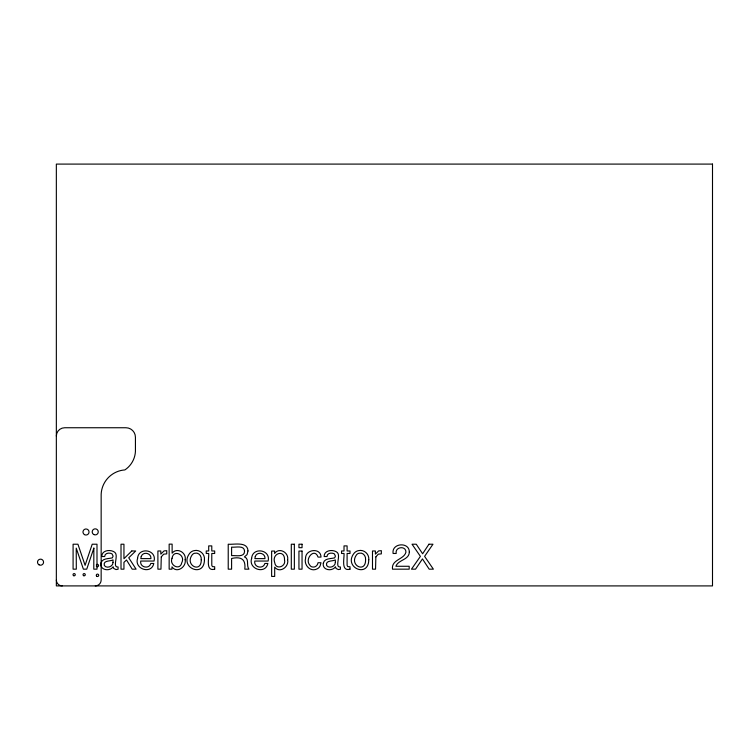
<?xml version="1.0" encoding="UTF-8"?>
<svg xmlns="http://www.w3.org/2000/svg" width="750" height="750" viewBox="0 0 750 750"><rect width="100%" height="100%" fill="white"/><g stroke="black" fill="none" stroke-linecap="round" stroke-linejoin="round"><path stroke-width="1.12" d="M95.269 585.909A5.897 5.897 0 0 0 101.156 580.012L101.156 496.284A25.509 25.509 0 0 1 124.884 469.922A23.756 23.756 0 0 0 135.431 451.472L135.431 437.25A9.506 9.506 0 0 0 125.925 427.744L64.688 427.744A8.334 8.334 0 0 0 56.344 436.078M62.241 585.909A5.897 5.897 0 0 1 56.344 580.012M96.319 564.956A1.2 1.2 0 0 1 98.138 564.637A1.2 1.2 0 0 1 98.138 566.475A1.2 1.2 0 0 1 96.319 566.156M93.853 548.128L93.788 569.166L96.994 569.166L96.994 544.219L92.213 544.219L85.097 565.312L77.925 544.219L73.087 544.219L73.087 569.166L76.312 569.166L76.228 548.128L83.391 569.166L86.737 569.166L93.853 548.128M284.522 559.959C286.35 566.709 275.634 570.281 274.725 562.659C271.294 553.266 284.991 548.916 284.522 559.959M172.059 558.225C168.891 565.284 180.075 571.106 181.744 562.791C185.972 554.812 173.344 548.869 172.059 558.225M185.175 559.725C186.6 566.953 176.728 573.778 171.975 566.841L171.975 569.166L169.153 569.166L169.153 544.134L172.125 544.134L172.125 553.191C176.766 547.013 186.609 552.516 185.175 559.725M204.45 559.688C204.319 578.719 178.537 567.178 189.825 553.172A7.509 7.509 0 0 1 194.213 550.622C199.688 549.253 205.059 554.119 204.45 559.688M305.569 558.309C303.6 565.144 310.669 572.587 317.362 568.753A6.244 6.244 0 0 0 320.109 565.866L321 562.734L318.028 562.734C317.672 565.472 315.122 567.694 312.319 566.962A3.75 3.75 0 0 1 309.844 565.209C304.2 559.031 314.634 547.125 318.028 557.091L321 557.091C320.878 547.359 305.278 549.169 305.569 558.309M368.775 559.688C368.644 578.719 342.863 567.178 354.15 553.172A7.509 7.509 0 0 1 358.538 550.622C364.012 549.253 369.384 554.119 368.775 559.688M137.597 558.337C133.922 569.062 151.425 574.819 153.806 563.466L150.797 563.466C149.316 569.513 139.491 567.497 140.728 561.047L154.059 561.047C156.975 549.487 138.319 546.722 137.597 558.337M251.653 558.337C247.978 569.062 265.481 574.819 267.863 563.466L264.853 563.466C263.372 569.513 253.547 567.497 254.784 561.047L268.116 561.047C271.031 549.487 252.375 546.722 251.653 558.337M287.644 559.678C289.247 566.841 279.731 573.741 274.688 567.131L274.688 576.422L271.631 576.422L271.631 551.062L274.603 551.062L274.603 553.472C279.028 546.966 288.994 552.469 287.644 559.678M244.556 551.269C244.631 557.728 235.369 555.197 231.6 555.647L231.6 547.125C235.359 547.697 244.397 544.828 244.556 551.269M100.987 563.203C99.562 570.206 109.837 571.884 113.166 566.756L113.691 568.434L115.987 569.559L118.087 569.25L118.087 566.991C111.966 567.572 118.791 555.9 114.947 552.459C110.972 549.038 101.597 549.984 101.822 556.528L104.672 556.528C104.747 552.863 109.434 552.469 111.984 553.828L113.1 556.087L112.359 557.859C108.572 558.872 102.009 558.113 100.987 563.203M323.306 563.203C321.891 570.206 332.156 571.884 335.484 566.756L336.009 568.434L338.306 569.559L340.406 569.25L340.406 566.991C334.284 567.572 341.109 555.9 337.275 552.459C333.291 549.038 323.925 549.984 324.141 556.528L326.991 556.528C327.066 552.863 331.753 552.469 334.303 553.828L335.419 556.087L334.688 557.859C330.9 558.872 324.328 558.113 323.306 563.203M409.312 552.047C409.275 559.988 398.156 559.669 395.906 566.278L409.191 566.278L409.191 569.166L392.494 569.166C391.209 559.481 404.016 559.669 405.928 552.188C406.05 545.278 394.781 546.797 396.197 553.472L393.094 553.472C391.388 542.888 409.491 541.641 409.312 552.047M201.253 559.772C201.544 573.544 184.856 565.481 191.916 555.262A4.163 4.163 0 0 1 194.681 553.256C198.656 552.122 201.759 556.013 201.253 559.772M365.578 559.772C365.859 573.544 349.181 565.481 356.241 555.262A4.163 4.163 0 0 1 359.006 553.256C362.981 552.122 366.084 556.013 365.578 559.772M247.987 550.941L247.069 554.616L244.472 556.903C249.216 558.628 246.562 564.525 248.278 568.059L248.944 569.166L244.8 569.166C245.906 559.416 241.444 556.275 231.6 558.469L231.6 569.166L228.225 569.166L228.225 544.219C234.122 544.791 247.641 541.2 247.987 550.941M113.016 562.378C113.259 566.541 106.659 568.997 104.325 565.509C102.928 560.109 110.072 561.534 113.016 559.913L113.016 562.378M335.334 562.378C335.578 566.541 328.978 568.997 326.644 565.509C325.247 560.109 332.4 561.534 335.334 559.913L335.334 562.378M161.269 556.884L160.95 569.166L157.894 569.166L157.894 550.978L160.8 550.978L160.8 554.119L164.053 550.903L166.744 550.659L166.744 553.884L163.697 554.166L161.269 556.884M375.863 556.884L375.544 569.166L372.488 569.166L372.488 550.978L375.394 550.978L375.394 554.119L378.647 550.903L381.337 550.659L381.337 553.884L378.291 554.166L375.863 556.884M141.234 556.481L140.812 558.619L150.919 558.619C151.519 552.966 142.988 551.166 141.234 556.481M255.291 556.481L254.869 558.619L264.975 558.619C265.575 552.966 257.044 551.166 255.291 556.481M428.944 544.219L422.625 553.762L416.259 544.219L412.031 544.219L420.403 556.378L411.469 569.166L415.547 569.166L422.456 558.909L429.178 569.166L433.378 569.166L424.594 556.378L432.966 544.219L428.944 544.219M131.794 550.978L123.947 558.703L123.947 544.219L121.013 544.219L121.013 569.166L123.947 569.166L123.947 562.341L126.516 559.997L132.188 569.166L136.088 569.166L128.737 557.794L135.703 550.978L131.794 550.978M214.688 569.166C205.416 571.856 209.156 558.103 208.697 553.472L206.231 553.472L206.231 550.978L208.697 550.978L208.697 545.897L211.781 545.897L211.781 550.978L214.688 550.978L214.688 553.472L211.781 553.472L211.781 565.35L212.428 566.616L214.688 566.756L214.688 569.166M350.006 569.166C340.725 571.856 344.475 558.103 344.016 553.472L341.55 553.472L341.55 550.978L344.016 550.978L344.016 545.897L347.1 545.897L347.1 550.978L350.006 550.978L350.006 553.472L347.1 553.472L347.1 565.35L347.747 566.616L350.006 566.756L350.006 569.166M712.5 164.091L56.344 164.091L56.344 585.909L712.5 585.909L712.5 164.091M294.356 544.219L291.3 544.219L291.3 569.166L294.356 569.166L294.356 544.219M302.044 544.219L298.941 544.219L298.941 547.688L302.044 547.688L302.044 544.219M302.044 551.062L298.941 551.062L298.941 569.166L302.044 569.166L302.044 551.062M93.712 534.497A3.028 3.028 0 0 0 98.259 531.872A3.028 3.028 0 0 0 93.712 529.247A3.028 3.028 0 0 0 93.712 534.497M84.488 534.628A3.028 3.028 0 0 0 89.034 532.003A3.028 3.028 0 0 0 84.488 529.378A3.028 3.028 0 0 0 84.488 534.628M73.584 575.672A1.116 1.116 0 0 0 75.263 574.706A1.116 1.116 0 0 0 73.584 573.731A1.116 1.116 0 0 0 73.584 575.672M83.597 575.672A1.116 1.116 0 0 0 85.275 574.706A1.116 1.116 0 0 0 83.597 573.731A1.116 1.116 0 0 0 83.597 575.672M96.891 576.356A1.2 1.2 0 0 0 98.7 575.306A1.2 1.2 0 0 0 96.891 574.266A1.2 1.2 0 0 0 96.891 576.356M39.019 564.806A3.028 3.028 0 0 0 43.566 562.181A3.028 3.028 0 0 0 39.019 559.556A3.028 3.028 0 0 0 39.019 564.806"/></g></svg>
